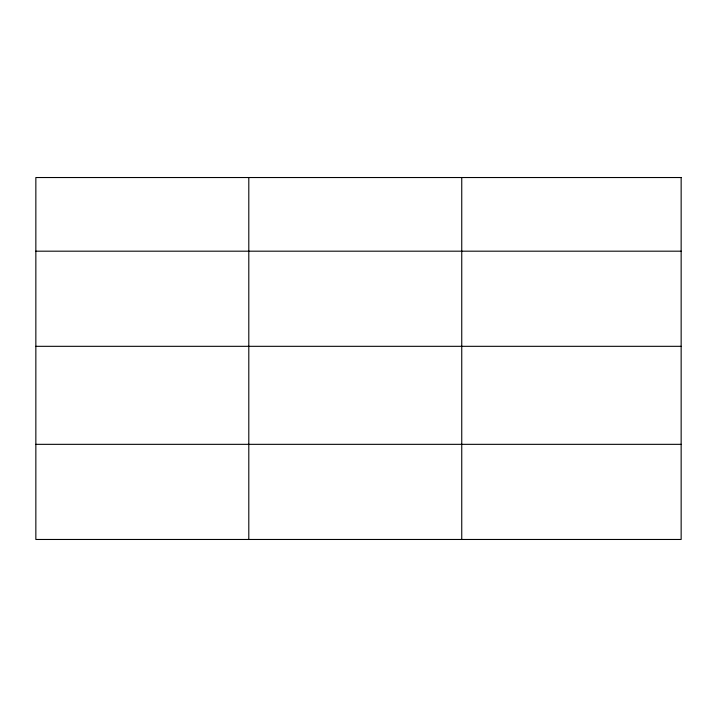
<?xml version="1.0" encoding="UTF-8"?>
<svg xmlns="http://www.w3.org/2000/svg" width="717" height="717" viewBox="0 0 717 717"><rect width="100%" height="100%" fill="white"/><g stroke="black" fill="none" stroke-linecap="round" stroke-linejoin="round"><path stroke-width="1.08" d="M35.85 251.183L681.15 251.183M35.85 346.32L681.15 346.32M35.85 444.334L681.15 444.334M461.748 177.529L461.748 539.471M248.799 177.529L248.799 539.471M681.15 177.529L35.85 177.529L35.85 539.471L681.15 539.471L681.15 177.529"/></g></svg>
